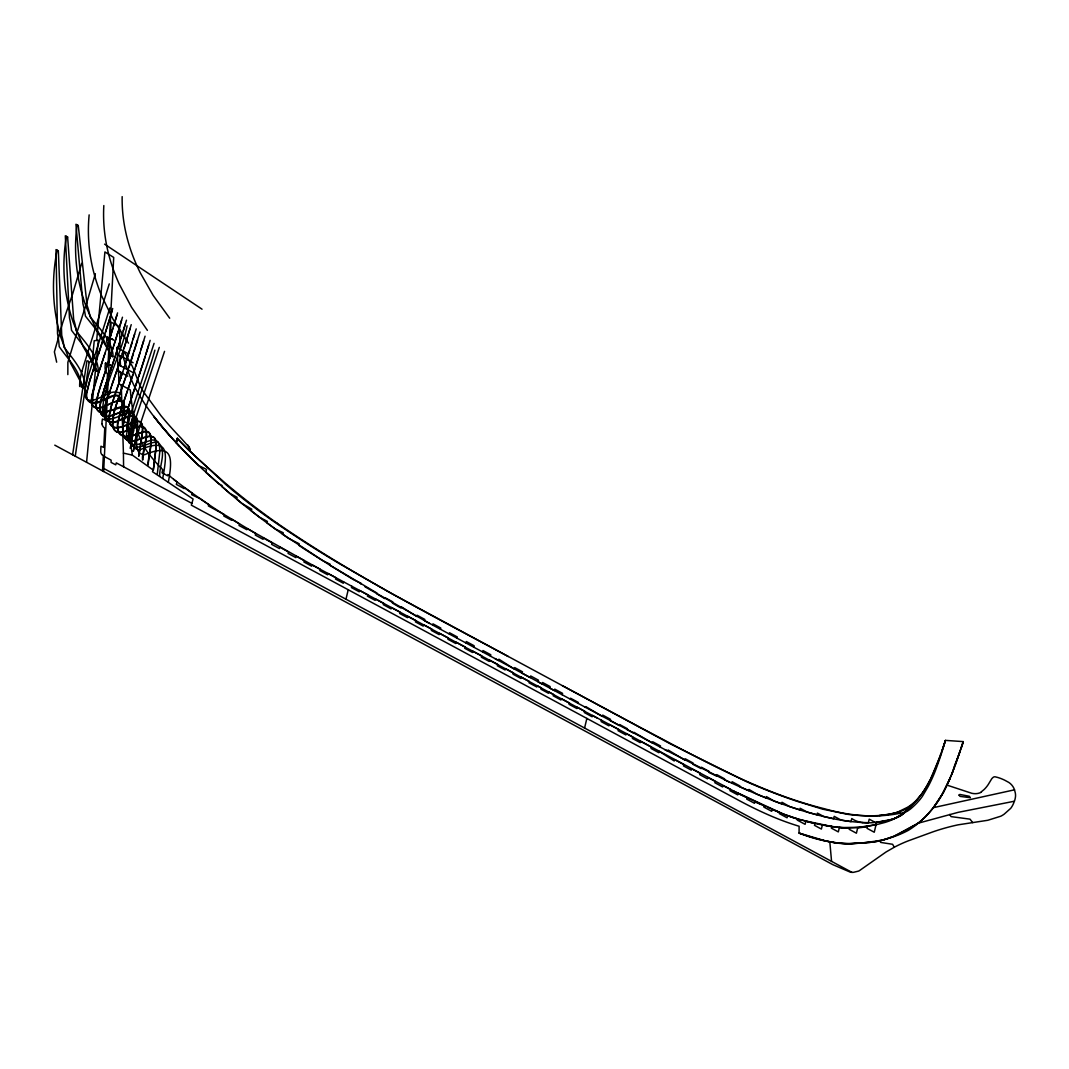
<?xml version="1.0" encoding="UTF-8"?>
<svg xmlns="http://www.w3.org/2000/svg" width="1069" height="1069" viewBox="0 0 1069 1069"><rect width="100%" height="100%" fill="white"/><g stroke="black" fill="none" stroke-linecap="round" stroke-linejoin="round"><path stroke-width="1.5" d="M190.148 451.372L225.318 484.083A478.818 351.541 50.5 0 0 277.432 524.051A945.651 694.249 50.5 0 0 339.247 563.563L390.907 593.188L671.185 744.318L746.189 781.506A568.414 417.311 50.5 0 0 797.554 801.456L822.756 809.193L847.77 814.351A211.408 155.205 50.5 0 0 878.357 815.567L880.081 815.46A117.323 86.135 50.5 0 0 899.216 811.571M123.296 351.354A24.694 18.12 50.5 0 1 125.741 354.467L132.382 366.386L139.371 383.958A71.89 52.782 50.5 0 0 143.446 391.775L161.018 415.734A287.12 210.793 50.5 0 0 180.888 437.983L189.36 447.457A6.989 5.131 50.5 0 1 189.961 449.221L190.148 451.586A181.142 132.984 50.5 0 1 177.267 438.37L176.171 442.579L186.901 454.191L198.62 465.59L206.517 469.371L205.823 472.298L218.504 483.602L222.045 485.513L221.817 486.475L229.982 493.49L237.077 497.312L236.663 499.063L241.861 503.405L251.749 509.178L251.349 510.875L259.567 517.249L267.37 521.391L267.023 522.861L275.308 529.008L283.205 532.75L282.817 534.393L288.443 538.335L299.186 543.774L298.826 545.324L303.636 548.557L322.263 560.383L330.147 564.218L329.907 565.247L353.371 579.625L361.255 583.46L361.055 584.275M103.827 205.555C102.771 224.076 105.096 242.73 110.374 260.502A158.827 107.034 46.9 0 0 119.14 283.886L131.487 307.164L147.402 330.361M103.64 471.496L111.082 322.17L119.447 326.686L120.102 349.322M102.53 470.894L103.332 455.581A11.024 8.098 50.5 0 1 102.784 455.207L102.637 455.087M111.082 365.571L107.996 364.302L109.105 345.541M89.141 214.882C87.324 233.884 88.847 253.153 93.564 271.646A158.078 113.047 49.3 0 0 101.542 295.672L113.194 319.511L128.494 343.176M132.823 420.718C135.603 399.098 113.127 419.676 103.666 416.202M96.664 340.436L104.922 251.923L113.715 257.442L109.479 338.178L107.1 337.203L106.82 339.301A14.538 10.663 50.5 0 0 106.78 340.503M86.576 462.302L98.348 340.223L94.232 340.73L92.549 358.142A9.648 7.082 50.5 0 1 89.074 362.578L75.258 456.196M77.035 224.851C74.483 244.293 75.244 264.15 79.373 283.325A158.078 118.94 51.9 0 0 86.616 307.966L97.586 332.365L112.298 356.512M132.77 421.266L129.028 442.873L129.402 440.321M108.116 364.329L105.43 363.219L105.109 366.533A18.721 13.737 50.5 0 0 105.083 367.576A8.044 5.906 50.5 0 0 107.501 374.03L106.673 391.882L103.706 390.653L103.947 389.904M157.33 473.821L159.856 451.332L159.495 445.345L158.092 441.965L155.66 440.214L152.092 439.987L137.968 444.397L132.676 444.584L128.213 441.363L126.57 434.482L129.75 417.11L154.07 343.363M159.709 476.066C159.201 465.67 167.352 450.29 157.931 442.379C149.807 441.23 142.738 448.459 134.494 446.909C125.354 443.448 129.309 430.994 130.685 423.858C137.888 399.018 147.99 375.099 154.898 350.151M86.936 392.831C83.623 410.456 106.579 399.512 114.503 395.276M162.769 478.231C167.459 451.88 168.875 437.448 140.026 449.742M168.327 482.172C173.338 455.488 171.561 443.488 144.569 454.726A61.962 20.445 -61.7 0 1 142.431 454.499L140.026 453.35A54.105 17.852 -61.7 0 1 138.128 451.078L136.939 447.657A46.956 15.5 -61.7 0 1 137.42 435.243L140.827 422.455L164.546 351.354M142.23 434.896L142.738 426.745L140.854 422.282A39.526 13.042 -61.7 0 0 137.727 421.373C128.721 421.654 117.684 433.333 110.401 424.527A55.842 18.427 -61.7 0 1 109.76 422.977L109.599 422.469M153.883 465.723L153.308 470.106L155.994 448.205A73.654 24.306 -61.7 0 0 156.074 446.374L155.205 439.199A32.27 10.65 -61.7 0 0 154.03 437.502C144.622 432.237 130.952 448.579 123.897 436.74C120.062 422.522 128.828 408.371 132.396 394.995M143.219 456.062L142.685 460.124C140.467 452.093 154.35 428.201 140.079 426.437A87.03 28.716 -61.7 0 0 137.407 426.878C130.204 428.469 117.51 438.103 113.087 427.44A39.82 13.135 -61.7 0 1 113.434 414.759L113.608 413.984M153.976 464.641L155.967 448.232L155.633 440.615M145.437 441.925C145.731 437.248 148.765 426.838 141.455 426.397M66.398 236.369C63.071 256.253 63.044 276.684 66.572 296.554A158.827 125.1 54.9 0 0 73.039 321.836L83.315 346.824L97.426 371.504M85.106 389.036L88.38 375.647L109.84 307.979M87.017 392.283L89.569 381.419A88.794 29.291 -61.7 0 1 90.25 379.174L92.175 373.134M72.598 454.753L86.963 360.828L88.38 361.122L89.074 362.578M143.353 454.699L145.224 443.328M133.558 449.955L133.331 451.359C136.244 435.444 146.493 403.788 118.312 420.839C105.43 428.081 100.914 411.284 106.259 402.251M142.124 435.364L138.689 456.343L142.578 431.983L142.351 424.754A26.778 8.833 -61.7 0 0 141.91 423.618L141.095 422.509A36.266 11.973 -61.7 0 0 138.689 421.4C129.79 421.64 110.601 436.366 109.105 419.649A25.616 8.458 -61.7 0 1 109.091 418.019L109.332 415.306A54.599 18.013 -61.7 0 1 109.586 413.623L110 411.311A32.858 10.837 -61.7 0 1 110.414 409.467L111.964 403.935M92.108 395.41L91.506 401.944A24.226 7.991 -61.7 0 0 91.734 403.694C97.145 414.05 109.8 402.024 117.643 401.089A59.476 19.63 -61.7 0 1 120.075 400.768L121.144 400.888A30.921 10.196 -61.7 0 1 122.107 401.249L122.561 401.436A23.865 7.871 -61.7 0 1 124.298 404.75L123.483 415.587L124.245 411.672A32.524 10.73 -61.7 0 0 123.964 403.761C116.28 394.688 104.134 411.605 94.46 407.383A40.983 13.523 -61.7 0 1 92.789 406.033M57.111 250.173C53.089 270.457 52.314 291.409 55.267 311.907A160.23 130.926 58 0 0 61 337.791L70.648 363.34L84.21 388.555M133.665 449.381L137.193 429.324L137.353 419.636M131.567 428.936L132.89 415.627A28.155 9.287 -61.7 0 0 132.369 413.409C124.605 402.772 98.842 430.339 100.032 406.688A41.985 13.857 -61.7 0 1 101.662 397.975M133.585 430.86L130.164 448.352M129.656 438.945L130.03 436.94M130.111 436.352L131.447 429.604M87.511 389.397C82.594 399.231 92.108 408.345 101.141 400.701M132.369 431.048L135.75 418.26L159.294 347.372M87.645 388.795L88.219 386.337M97.439 397.013C89.89 422.589 113.408 407.97 126.409 406.501A29.959 9.888 -61.7 0 1 129.376 412.166M97.827 395.383C96.771 400.514 94.313 407.917 99.123 411.899M176.692 440.562L177.254 438.464L176.185 442.579L176.652 440.735M343.643 581.87L343.323 583.233L335.519 579.037L335.853 577.674L327.956 573.425L327.635 574.788L319.831 570.579L320.152 569.216L312.014 564.833L311.694 566.196L303.903 561.987L304.224 560.624L296.22 556.268L295.886 557.63L288.095 553.421L288.443 551.951L279.784 547.154L279.437 548.571L271.646 544.362L272.007 542.838L263.415 538.001L263.108 539.311L255.304 535.101L255.678 533.538L222.486 513.521A527.284 387.112 50.5 0 1 206.01 502.697L195.106 495.147A568.2 417.151 50.5 0 1 173.632 479.326M345.942 599.321L348.227 589.754M351.795 586.24L351.474 587.603L359.264 591.798L359.585 590.449L367.736 594.792L367.415 596.155L375.206 600.35L375.54 598.987L383.624 603.317L383.303 604.666L391.094 608.876L391.414 607.513L399.993 612.083L399.672 613.446L407.476 617.655L407.797 616.292L415.761 620.528L415.44 621.891L423.23 626.1L423.565 624.737L431.716 629.066L431.395 630.429L439.185 634.639L439.506 633.276L448.272 637.939L447.951 639.302L455.755 643.498L456.075 642.135L465.028 646.905L464.708 648.268L472.498 652.478L472.819 651.115L481.718 655.858L481.384 657.208L489.188 661.417L489.508 660.054L497.66 664.41L497.339 665.773L505.129 669.969L505.45 668.606L513.414 672.869L513.093 674.232L520.884 678.441L521.218 677.078L529.355 681.434L529.035 682.797L536.825 687.006L537.159 685.643L541.315 687.875L540.994 689.224L548.504 693.273L548.825 691.924L553.488 694.409L553.167 695.772L560.958 699.981L561.278 698.618L569.43 702.988L569.096 704.351L576.899 708.547L577.22 707.184L584.69 711.206L584.369 712.569L592.159 716.778L592.48 715.415L735.218 791.848M432.664 625.058L432.958 623.842L440.762 628.038L440.468 629.267M449.221 633.97L449.514 632.768L457.305 636.977L457.024 638.166M465.964 642.99L466.311 641.534L474.101 645.743L473.754 647.186M482.64 651.956L482.974 650.567L490.765 654.762L490.444 656.152M562.2 694.783L562.535 693.34L554.744 689.131L554.397 690.587L549.747 688.075L550.107 686.552L542.598 682.503L542.237 684.04L538.068 681.795L538.455 680.178L530.665 675.969L530.277 677.599L522.126 673.216L522.474 671.8L514.67 667.591L514.336 669.02L498.902 659.212L498.582 660.535L424.527 620.688L424.821 619.419L417.03 615.223L416.723 616.479L401.263 606.764L400.969 608.007L398.63 606.738L392.47 603.13L392.764 601.874L384.96 597.665L384.746 598.587L376.769 593.803L376.943 593.054L328.424 564.298L282.229 533.912M570.338 699.166L570.552 698.231L578.356 702.44L578.129 703.362M584.529 728.243L586.868 718.421M601.486 720.252L601.166 721.615L608.956 725.824L609.29 724.461L618.417 729.365L618.082 730.728L625.886 734.938L626.207 733.575L632.754 737.089L632.42 738.452L640.224 742.648L640.545 741.285L651.395 747.124L651.074 748.487L658.865 752.696L659.199 751.333L674.258 760.968L674.579 759.605L683.826 764.576L683.505 765.938L691.309 770.134L691.63 768.785L700.021 773.275L699.701 774.637L707.491 778.847L707.812 777.484L715.174 781.386L714.84 782.735L722.644 786.944L722.965 785.581L730.287 789.323L729.967 790.686L737.757 794.882L738.091 793.519L747.031 797.715L746.71 799.077L754.5 803.287L754.834 801.924L766.126 806.601M660.201 747.111L660.468 745.948L652.678 741.752L652.384 742.982L633.89 732.278L633.69 733.134L627.129 729.673L627.369 728.711L619.566 724.515L619.325 725.53L610.199 720.626L610.506 719.317L602.716 715.108L602.395 716.417L585.785 706.622L585.598 707.384L494.987 658.584M731.784 783.056L732.091 781.72L739.895 785.929L739.721 786.677L748.714 790.659L749.008 789.456L756.692 794.093L766.072 797.955L766.393 796.592L774.13 801.082L781.613 803.821L781.987 802.271L789.75 806.614L799.772 809.821L800.133 808.271L807.108 812.026L816.983 814.765L817.384 813.095L823.598 816.435L833.646 818.707L834.194 816.355L841.129 820.097L851.018 821.66L851.766 818.547C860.585 824.76 871.836 822.809 881.965 821.633A105.109 77.168 50.5 0 0 887.377 820.578L889.234 820.097A129.563 95.114 50.5 0 0 894.593 818.453A46.007 33.78 50.5 0 0 895.622 818.106A55.294 40.595 50.5 0 0 896.931 817.558A60.572 44.47 50.5 0 0 897.893 817.117L898.521 816.81A58.1 42.653 50.5 0 0 899.751 816.155L900.045 815.981A39.9 29.291 50.5 0 0 900.94 815.433L902.089 814.658A57.045 41.878 50.5 0 0 903.211 813.83L903.492 813.603A49.121 36.065 50.5 0 0 904.294 812.934A43.562 31.976 50.5 0 0 905.096 812.213L905.871 811.438A50.938 37.388 50.5 0 0 906.632 810.636L908.57 808.271A49.989 36.707 50.5 0 0 909.265 807.309L909.719 806.627M905.109 812.173A43.575 31.99 50.5 0 1 899.911 816.088L894.593 818.453A62.536 45.914 50.5 0 1 893.577 818.841L892.882 819.068A65.356 47.985 50.5 0 1 891.813 819.389L876.62 822.275L874.255 832.23L867.026 828.341L867.467 826.511A152.119 111.684 50.5 0 1 857.672 827.927L856.416 833.205L849.2 829.317L849.467 828.168A174.18 127.879 50.5 0 1 839.392 827.419L838.323 831.896L831.388 828.154L831.789 826.457L837.441 827.219A144.823 106.325 50.5 0 0 841.076 827.566L859.088 827.326A200.745 147.375 50.5 0 0 862.843 826.912A234.245 171.975 50.5 0 0 869.003 825.99L875.858 824.693M97.493 396.572L98.415 393.111M88.38 385.709L90.437 378.52M97.854 395.129L100.9 384.8M81.658 263.335L72.625 294.069L63.739 319.671A57.165 18.868 -61.7 0 0 61.775 325.764L59.811 333.06A38.297 12.641 -61.7 0 1 59.316 334.704L54.385 351.888L56.657 362.177M105.644 404.603L110.013 390.479M101.635 398.002L103.546 391.374M176.144 442.66L177.267 438.37M110.227 316.972L112.699 308.5M111.47 405.592L109.359 415.347L109.572 422.616M117.563 312.883L113.595 326.245M102.25 395.73L108.744 375.834M112.138 310.464L110.869 314.794M106.365 401.944L106.766 400.608M120.516 411.391L127.478 390.666M116.828 315.422L107.902 344.312M111.497 405.525L124.538 366.48M121.545 320.353L120.222 324.789M122.481 317.212L119.541 327.02M125.42 323.76L123.323 330.735M126.476 320.206L121.051 338.045M127.117 325.738C121.278 355.696 103.012 383.611 102.263 414.278C108.063 425.556 121.358 413.048 130.191 412.621M136.217 328.891L123.657 369.126M139.999 332.031L125.207 378.626M131.233 324.655L124.819 345.728M130.097 328.424L123.991 348.387M134.641 334.196L133.037 339.528M110.294 316.771L108.223 323.519M116.027 405.378L115.171 408.198A67.441 22.249 -61.7 0 0 113.621 413.984M137.594 340.076L134.28 350.873M143.674 340.797L135.75 366.333M148.671 345.207L138.823 376.462M150.141 340.343L145.945 354.133M119.621 326.753L117.416 333.956M145.077 336.187L140.908 349.83M109.666 318.856L105.443 332.339M132.222 342.2L130.578 347.559M118.178 331.484L114.423 343.59M122.641 332.913L114.583 358.168M106.967 399.94L119.741 361.723M112.9 328.49L109.345 339.782M117.496 333.728L113.648 346.009M112.218 403.107L113.568 398.871M140.066 352.57L138.369 358.062M145.09 356.899L143.353 362.458M124.619 346.383L118.806 364.542A462.904 152.733 -61.7 0 1 113.702 379.682L111.697 385.481M129.737 350.244L125.434 363.754M133.438 353.585L130.846 361.763M107.715 325.15L104.04 336.748M122.32 353.705L123.162 351.046M90.424 378.613L97.159 358.182M113.982 344.966L111.817 351.741M120.463 339.955L116.067 353.639M119.781 394.14L113.782 413.222L112.659 425.489A44.337 14.632 -61.7 0 0 113.154 427.627A43.896 14.485 -61.7 0 0 114.33 429.992L115.733 431.355A56.47 18.627 -61.7 0 0 118.672 432.424L122.841 432.076L130.592 429.324M109.265 283.886L83.075 367.402A62.817 20.725 -61.7 0 0 81.939 371.21M98.896 352.797L103.68 337.831M112.539 349.483L113.261 347.225M103.666 391.067L104.682 387.913M138.155 358.73L128.013 389.169M98.468 354.146L104.348 335.719M104.241 355.71L108.597 342.133M120.61 359.05L121.465 356.378M116.107 405.084L116.935 402.559M143.152 363.086L132.944 393.486M98.682 353.398L96.878 358.984M103.493 358.008L105.069 353.131M112.111 350.859L109.586 358.623M104.147 355.977L101.234 364.917A295.779 97.586 -61.7 0 1 98.882 371.918L92.281 394.568A97.346 32.123 -61.7 0 0 91.84 396.946L91.546 398.897A24.854 8.205 -61.7 0 0 92.028 404.51L92.923 406.073M101.288 383.597L100.486 386.109A96.023 31.682 -61.7 0 0 98.428 392.911M111.323 353.291L107.662 364.502M101.996 362.605L103.225 358.837M100.98 384.586L106.098 369.233M95.368 273.691L88.192 297.944A188.866 62.323 -61.7 0 1 86.723 302.848L76.768 333.034A84.01 27.714 -61.7 0 0 75.739 336.307L74.015 342.214A79.841 26.337 -61.7 0 1 72.812 346.062L67.868 362.391L67.841 374.604M96.718 359.531L92.629 371.771M109.546 358.743L106.887 366.867M115.278 356.111L109.532 373.469M129.055 367.242L129.964 364.502M133.932 371.878L134.854 369.099M101.822 363.126L97.707 375.366M101.488 383.049L101.996 381.513M104.027 389.664L111.777 366.052M114.436 358.703L105.203 386.323M962.207 744.866L951.971 773.876L943.526 792.089M962.982 742.514L963.276 741.605L945.45 740.389A585.785 430.059 50.5 0 1 935.348 770.802A245.496 180.233 50.5 0 1 928.159 786.517L922.467 796.205A92.909 68.216 50.5 0 1 919.327 800.307L917.108 802.779A153.642 112.793 50.5 0 1 910.708 808.819L908.129 810.69A29.665 21.781 50.5 0 1 900.125 813.268M96.731 378.266L96.491 378.987A71.97 23.745 -61.7 0 0 92.001 395.503M105.537 370.863L107.555 364.796M114.116 397.187L116.374 390.466M961.205 747.832L963.276 741.619A436.526 320.473 50.5 0 1 954.844 764.963C946.787 790.873 931.994 815.754 908.423 830.292A179.913 132.088 50.5 0 1 879.854 840.501C863.418 842.987 846.234 845.632 829.798 841.811A159.669 117.216 50.5 0 1 799.064 833.085L799.118 826.257A268.292 196.963 50.5 0 1 767.382 814.418A369.019 270.911 50.5 0 1 736.073 798.877L191.351 505.169L193.088 499.049L152.506 471.723L153.054 469.946L132.369 455.14L123.416 453.096L121.265 385.067L119.274 383.985L118.806 377.237L120.984 378.413L120.784 372.373L118.392 371.077L117.924 364.435L120.69 365.959M962.381 744.318L962.675 743.423M102.076 381.192L105.31 371.598M96.972 377.544L97.466 376.101M117.483 400.875L118.619 397.508M943.205 747.191L945.45 740.389C937.967 762.812 930.217 786.477 913.474 803.888A148.244 108.838 50.5 0 1 907.447 809.874L897.586 817.01A105.644 77.556 50.5 0 1 885.132 822.395L878.264 824.199A227.523 167.045 50.5 0 1 874.562 824.974L858.006 827.446A141.188 103.653 50.5 0 1 839.566 827.433L831.963 826.551M959.254 753.672L959.802 752.041M110.575 388.809L111.149 387.125M122.721 371.945L119.501 381.392M958.452 756.064L958.719 755.275M958.185 756.852L956.862 760.66M116.468 390.198L118.499 384.332M941.762 751.427L942.47 749.342M118.9 396.666L125.113 378.894M956.608 761.409L956.087 762.878M119.928 393.713L125.701 377.21A328.023 108.223 -61.7 0 0 128.146 369.994L124.913 368.204M955.833 763.6L955.071 765.738M940.332 755.436L941.041 753.458M954.564 767.141L953.789 769.199M939.638 757.346L931.233 777.617M952.519 772.526L953.027 771.217M952.265 773.181L951.757 774.477M949.927 778.873L942.684 793.532L933.718 807.255M981.235 791.888L984.055 789.577A54.332 39.887 50.5 0 0 987.195 786.009A45.753 33.58 50.5 0 0 988.518 784.071L991.604 778.98A13.897 10.209 50.5 0 1 993.261 777.31A4.156 3.047 50.5 0 1 995.159 776.816L997.658 777.444A42.172 30.961 50.5 0 1 1001.212 778.66A49.815 36.573 50.5 0 1 1004.686 780.183L1008.909 782.495A10.717 7.871 50.5 0 1 1014.481 789.75L1015.283 792.837A14.311 10.503 50.5 0 1 1015.483 796.752L1015.256 798.182A30.466 22.369 50.5 0 1 1014.641 800.521L1013.506 803.514A41.718 30.627 50.5 0 1 1011.728 806.881L1011.341 807.469A23.505 17.251 50.5 0 1 1010.593 808.445L1004.245 814.11A49.401 36.266 50.5 0 1 1000.798 816.208L987.769 820.284L958.118 824.827A344.592 252.992 50.5 0 0 932.662 831.949L908.262 840.849A235.875 173.165 50.5 0 0 894.579 847.076L885.974 852.033L859.262 870.754A17.652 12.962 50.5 0 1 858.327 871.155L853.583 872.304A12.481 9.167 50.5 0 1 852.033 872.371L851.819 872.357A13.055 9.581 50.5 0 1 850.149 872.077L832.858 864.674L54.786 445.158M914.65 825.442L918.926 822.475A126.182 92.642 50.5 0 0 927.478 814.618L928.039 814.043A195.854 143.78 50.5 0 0 943.473 792.049M916.654 824.025L893.858 836.279M915.011 825.054L899.002 833.967A197.939 145.317 50.5 0 1 893.991 836.212L882.941 840.034A124.712 91.56 50.5 0 1 877.101 841.37A138.168 101.435 50.5 0 1 874.335 841.837L872.545 842.078M101.876 400.367L110.615 396.439A85.467 28.195 -61.7 0 1 113.889 395.396L118.913 396.158A21.794 7.189 -61.7 0 1 119.661 397.2L120.409 400.287A25.282 8.338 -61.7 0 0 119.741 397.334L118.739 396.011A39.553 13.055 -61.7 0 0 114.49 395.289M114.73 409.013L110.882 410.643M114.597 409.093L115.505 408.719M131.42 428.99L133.906 428.001M115.96 408.532L118.632 407.503A116.107 38.31 -61.7 0 1 121.652 406.567L124.017 406.193M899.123 811.384L907.568 807.269A86.108 63.218 50.5 0 0 919.968 796.245M110.722 410.71L104.241 412.687L99.404 412.113M136.271 434.001L144.729 431.435A44.684 14.739 -61.7 0 1 149.059 432.424C154.19 442.432 148.123 454.419 148.016 465.109L150.849 444.303L150.595 435.11A30.36 10.022 -61.7 0 0 149.954 433.586L148.431 432.063A45.566 15.033 -61.7 0 0 146.734 431.462A42.854 14.138 -61.7 0 0 145.571 431.395C137.032 433.72 117.283 443.475 117.657 426.758A36.146 11.919 -61.7 0 1 117.978 422.602L121.185 409.186L130.512 381.98A273.397 90.21 -61.7 0 0 133.01 374.671M136.164 434.041C123.723 441.965 114.036 432.01 118.485 419.623A63.004 20.792 -61.7 0 1 120.516 411.391M917.763 823.317L958.238 812.32L1014.401 801.229M900.298 813.215C875.097 818.4 849.107 815.727 824.493 808.765C759.177 792.637 700.195 758.856 641.079 727.855L562.361 685.683M887.858 820.685L876.607 822.288M933.424 807.643L1014.521 789.817M871.663 842.198L868.736 842.492M870.019 842.359L871.302 842.212A134.186 98.522 50.5 0 0 886.174 839.152L889.341 838.029A164.506 120.77 50.5 0 0 892.802 836.706M879.252 815.473L884.263 814.885A198.834 145.972 50.5 0 0 887.684 814.404L889.796 814.043A138.542 101.715 50.5 0 0 892.749 813.482A117.777 86.469 50.5 0 0 896.316 812.64A99.043 72.719 50.5 0 0 898.735 811.946L899.497 811.692A72.438 53.183 50.5 0 0 902.343 810.649A64.594 47.424 50.5 0 0 904.909 809.474L909.398 806.748A65.303 47.945 50.5 0 0 910.935 805.572A85.186 62.536 50.5 0 0 912.405 804.329L914.81 802.031A121.625 89.288 50.5 0 0 916.24 800.534L920.209 795.951A125.995 92.509 50.5 0 0 922.788 792.45L924.939 789.203A152.212 111.751 50.5 0 0 926.582 786.463L927.718 784.472A218.437 160.363 50.5 0 0 930.03 780.063M869.912 842.385L849.548 843.628A136.044 99.885 50.5 0 1 824.987 840.742M868.295 842.532L851.779 843.615A155.914 114.463 50.5 0 1 849.908 843.641A132.369 97.172 50.5 0 1 845.98 843.588A126.302 92.722 50.5 0 1 838.403 843.04A136.431 100.165 50.5 0 1 833.539 842.399L830.947 841.958A155.633 114.263 50.5 0 1 828.221 841.45A166.871 122.507 50.5 0 1 823.892 840.515L820.832 839.766A197.257 144.823 50.5 0 1 815.968 838.484L812.52 837.481A272.274 199.89 50.5 0 1 807.028 835.784L799.064 833.085L824.987 840.755M132.73 415.814C123.87 416.536 109.586 429.27 104.575 416.469A30.613 10.102 -61.7 0 1 104.682 409.08A36.373 12 -61.7 0 1 105.644 404.59M150.301 436.205C141.322 436.9 127.117 447.858 123.055 434.148A38.591 12.734 -61.7 0 1 122.788 429.618L123.002 426.932A42.306 13.95 -61.7 0 1 124.004 421.306A59.891 19.763 -61.7 0 1 125.354 416.095L135.322 386.697A279.397 92.188 -61.7 0 0 137.874 379.281M124.351 406.287L128.186 407.703A23.825 7.857 -61.7 0 1 129.149 410.122L126.57 430.86L129.322 412.233M862.349 822.555L868.389 822.649L869.217 819.175L876.433 823.063M818.173 824.132L827.566 825.869A229.568 168.541 50.5 0 0 831.963 826.551M817.531 824.012L813.001 823.036M88.794 400.314C99.47 401.583 108.276 389.022 118.859 392.711M812.761 822.97L793.786 817.812A176.666 129.696 50.5 0 1 787.759 815.7L786.477 815.219A224.41 164.76 50.5 0 1 782.401 813.629L733.561 791.02M122.574 421.119L127.612 422.923L132.369 455.14M946.974 785.114L971.868 793.318A19.83 14.552 50.5 0 0 981.409 792.142M108.21 337.617L109.038 337.964M110.067 338.392L109.426 338.125L110.909 338.726M111.938 339.154L111.096 338.806L113.675 339.875L111.617 339.02M105.55 363.286L106.713 363.767M106.005 363.473L108.637 364.569M109.733 365.01L109.091 364.756L110.575 365.357M111.604 365.785L111.283 365.651M104.161 390.84L105.19 391.267M105.377 391.348L106.219 391.682L105.31 391.321M107.247 392.109L108.076 392.457M108.276 392.537L109.105 392.884M108.009 337.537L107.368 337.269L109.105 337.991M106.406 391.762L109.238 392.938M108.33 337.67L111.417 338.94M105.884 391.561L103.773 390.679L103.479 393.004A24.119 17.705 50.5 0 0 103.439 394.728L103.533 396.091M106.085 391.642L110.067 393.285M105.43 363.233L106.913 363.848M767.983 807.442L783.069 813.897A190.215 139.651 50.5 0 0 800.04 819.763L831.776 826.511L822.382 824.947L821.393 829.063L814.471 825.335L814.899 823.491L805.826 821.339L805.104 824.333L797.314 820.137L797.594 818.934L787.626 815.5L787.091 817.798L779.288 813.589L779.555 812.467L772.125 809.474L771.698 811.304L763.894 807.095L764.215 805.732L762.264 804.823M729.86 782.348L664.878 749.663M760.246 803.875L736.367 792.383M119.982 355.71L120.503 365.825M133.104 362.752L117.269 354.24L116.762 347.532L128.521 353.839M125.207 368.364L118.071 364.569M128.12 369.914L132.476 372.239M104.388 456.53L111.109 460.124L111.109 462.436L115.759 464.841L116.294 462.89L191.859 503.352M121.265 385.067L130.324 389.944A279.811 205.422 50.5 0 0 132.863 411.057A139.331 102.29 50.5 0 0 136.538 428.188A63.512 46.635 50.5 0 0 146.212 450.169A103.145 75.725 50.5 0 0 162.729 469.652L161.994 472.752L167.619 475.785L167.927 474.502A154.444 113.381 50.5 0 0 176.946 481.945L176.358 484.404L184.162 488.613L184.389 487.638L192.046 493.17L191.685 494.68L199.596 498.421L208.709 504.555L208.375 505.931L224.169 514.536L223.822 516.033L231.612 520.242L231.839 519.293L239.429 523.93L239.055 525.507L246.859 529.703L247.139 528.54L317.306 567.733L596.783 717.847M508.283 656.54C429.925 614.368 350.325 573.692 276.951 523.048M584.609 706.85L667.804 751.119L668.072 749.984L684.895 760.126L685.216 758.776L693.006 762.972L692.712 764.241L695.652 765.792L701.13 768.584L701.451 767.248L709.255 771.457L709.001 772.486L716.444 776.041L716.778 774.624L724.568 778.833L724.368 779.675C759.952 796.458 796.846 811.291 835.504 819.161A269.041 197.511 50.5 0 0 862.349 822.542M851.913 872.357L103.787 468.476M429.471 623.374L365.037 586.828M118.405 371.01L127.799 376.235M202.041 309.182L104.602 244.146M182.906 449.875L202.322 469.01L229.568 493.21A582.739 427.827 50.5 0 0 282.216 533.925M182.158 449.087C163.57 429.203 145.224 408.411 133.171 383.811A232.334 170.572 50.5 0 1 123.416 357.981L123.282 351.354M177.267 438.37L196.389 457.412L224.744 482.64A560.597 411.565 50.5 0 0 276.938 523.075M179.204 445.947L177.908 444.544M177.641 444.276L173.525 439.8A271.539 199.355 50.5 0 1 153.736 416.215A224.396 164.746 50.5 0 0 170.612 436.566M972.737 822.622L969.984 819.148L951.049 816.609L949.753 814.418M169.677 318.188L153.161 295.418L140.159 272.635A160.23 101.502 45 0 1 130.659 249.839C124.873 232.735 121.826 214.695 122.16 196.629M187.89 445.092L188.558 446.241M894.299 847.236L892.602 844.283L880.656 842.425L879.854 840.501M188.972 447.042L190.148 451.198M829.798 841.811L831.575 861.454M116.762 347.532L119.26 383.824M123.416 453.096L123.59 466.806M79.667 386.497A48.653 16.048 -61.7 0 1 81.912 371.224M132.663 415.961A34.435 11.358 -61.7 0 1 137.447 419.502M150.221 436.393A40.836 13.469 -61.7 0 1 155.767 440.415M133.866 428.108A92.268 30.44 -61.7 0 1 141.589 426.21M103.827 415.881A36.667 12.106 -61.7 0 1 99.818 406.942M99.951 406.781A44.698 14.752 -61.7 0 1 102.223 396.064M140.026 449.728A64.514 21.286 -61.7 0 1 135.937 448.86L133.358 446.414L132.048 443.194A44.537 14.699 -61.7 0 1 132.369 431.034M88.847 400.22A35.21 11.625 -61.7 0 1 84.932 389.236M133.572 430.86A96.01 31.682 -61.7 0 0 134.534 424.634L134.627 416.963A33.086 10.917 -61.7 0 0 130.124 412.754M102.504 455.287A4.276 3.14 50.5 0 1 100.74 451.118L100.927 446.241L103.76 447.43L104.775 428.188A5.064 3.715 50.5 0 1 101.889 423.658M102.036 423.685A12.815 9.407 50.5 0 1 102.049 421.413L102.41 419.021L105.19 420.117L106.205 400.701A5.586 4.102 50.5 0 1 103.426 396.078M108.904 345.781A5.853 4.289 50.5 0 1 106.659 340.463M899.51 815.874A66.772 49.027 50.5 0 1 887.858 820.671M959.053 795.109L960.042 796.378L970.318 797.701L969.342 796.271L959.815 794.441L959.053 795.069M78.251 225.506L75.939 224.249L82.954 303.917A96.023 72.251 51.9 0 1 85.426 316.117L102.771 337.964L108.744 350.819A22.97 17.291 51.9 0 1 109.319 354.895L113.073 356.926A24.734 18.614 51.9 0 0 112.753 352.783C109.907 338.338 98.856 327.675 89.97 316.624A48.693 36.64 51.9 0 0 87.11 305.534L78.251 225.506M67.614 237.024L65.303 235.768L69.458 317.787A96.584 76.073 54.9 0 1 71.529 330.308L88.406 352.556L94.032 365.692A23.05 18.16 54.9 0 1 94.446 369.901L98.214 371.918A24.841 19.563 54.9 0 0 98.041 367.656C95.756 353.011 84.852 342.013 76.14 330.762A48.947 38.551 54.9 0 0 73.654 319.377L67.614 237.024M58.327 250.827L56.016 249.585L57.526 333.769A97.613 79.761 58 0 1 59.223 346.61C67.04 358.168 78.264 368.391 80.95 382.649A23.197 18.961 58 0 1 81.231 386.938L84.999 388.969A25.041 20.471 58 0 0 84.972 384.599C83.195 369.78 72.451 358.462 63.899 347.011A49.415 40.381 58 0 0 61.735 335.345L58.327 250.827"/></g></svg>
